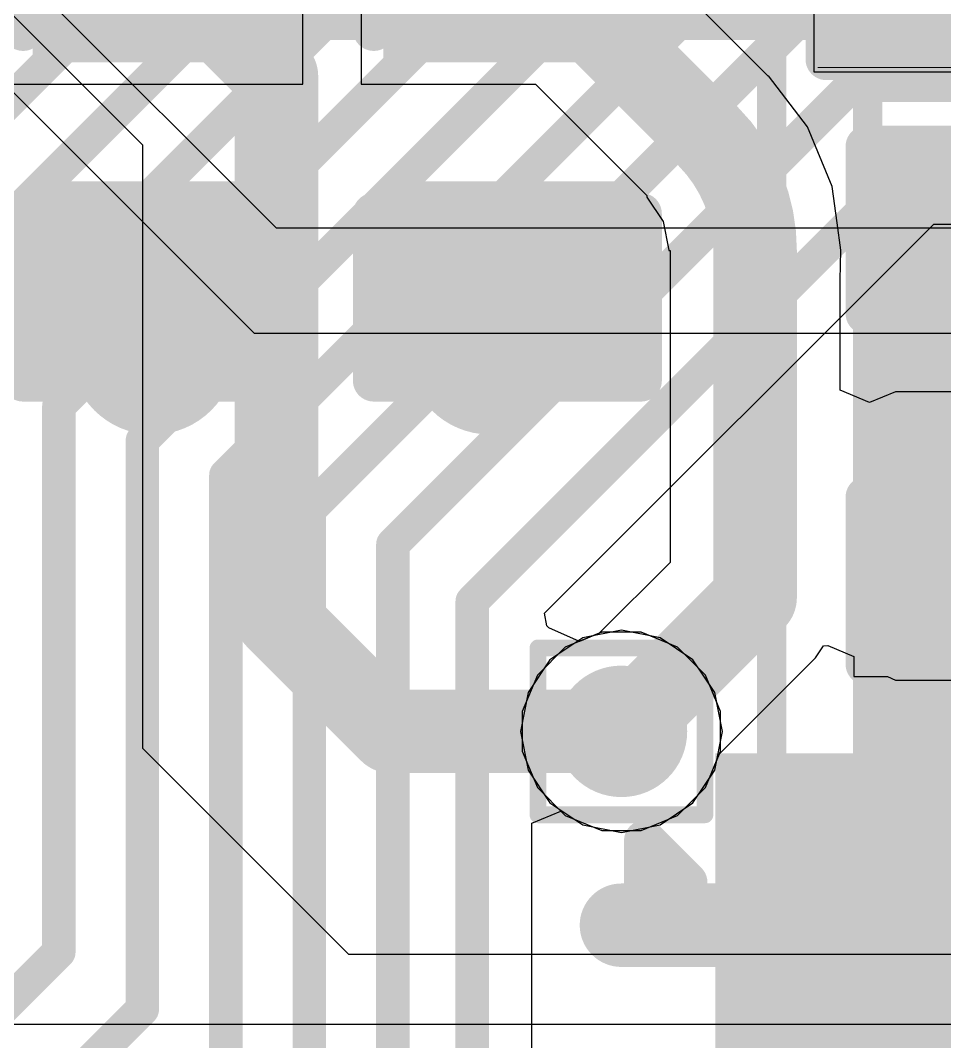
# Model space of a CAD drawing. Header units: inches. Extents: x -6 to 283, y -12 to 154.
# Drawn here: x 42.084 to 44.896, y -9.135 to -6.028 of the extents above; entities that cross this region are included whole.
import ezdxf

# ---------------------------------------------------------------- set-up
doc = ezdxf.new("R2010")
doc.units = ezdxf.units.IN
for name, color, linetype in [('Bottom Layer', 5, 'Continuous'), ('Bottom Overlay', 54, 'Continuous'), ('Bottom Paste', 16, 'Continuous'), ('Bottom Solder', 6, 'Continuous'), ('Drill Drawing', 1, 'Continuous'), ('GND-1', 16, 'Continuous'), ('GND-2', 90, 'Continuous'), ('GND-3', 216, 'Continuous'), ('GND-4', 54, 'Continuous'), ('PWR-1', 156, 'Continuous'), ('PWR-2', 130, 'Continuous'), ('Signal L1', 76, 'Continuous'), ('Signal L2', 6, 'Continuous'), ('Top Layer', 1, 'Continuous'), ('Top Paste', 8, 'Continuous'), ('Top Solder', 216, 'Continuous'), ('Via Holes', 16, 'Continuous')]:
    doc.layers.add(name, color=color, linetype=linetype)

# ---------------------------------------------------------------- blocks, each defined once
blk = doc.blocks.new('R___0402_B_18')
at = {"layer": 'Bottom Layer'}
for points in [[(-0.2413, 0.3175), (-0.2413, -0.3175), (-0.6985, -0.3175), (-0.6985, 0.3175)], [(0.6985, 0.3175), (0.6985, -0.3175), (0.2413, -0.3175), (0.2413, 0.3175)]]:
    blk.add_hatch(color=5, dxfattribs=at).paths.add_polyline_path(points)
at = {"layer": 'Bottom Paste'}
for points in [[(-0.2413, 0.3175), (-0.2413, -0.3175), (-0.6985, -0.3175), (-0.6985, 0.3175)], [(0.6985, 0.3175), (0.6985, -0.3175), (0.2413, -0.3175), (0.2413, 0.3175)]]:
    blk.add_hatch(color=16, dxfattribs=at).paths.add_polyline_path(points)
at = {"layer": 'Bottom Solder'}
for points in [[(-0.1863, 0.3725), (-0.1863, -0.3725), (-0.7535, -0.3725), (-0.7535, 0.3725)], [(0.7535, 0.3725), (0.7535, -0.3725), (0.1863, -0.3725), (0.1863, 0.3725)]]:
    blk.add_hatch(color=6, dxfattribs=at).paths.add_polyline_path(points)
at = {"layer": 'Bottom Overlay'}
for points in [[(0.7874, 0.4064, 0.127, 0.127, 0), (-0.7874, 0.4064, 0.127, 0.127, 0)], [(-0.7874, 0.4064, 0.127, 0.127, 0), (-0.7874, -0.4064, 0.127, 0.127, 0)], [(0.7874, 0.4064, 0.127, 0.127, 0), (0.7874, -0.4064, 0.127, 0.127, 0)], [(0.8128, 0.4318, 0.00323, 0.00323, 0), (-0.8128, 0.4318, 0.00323, 0.00323, 0)], [(0.7874, -0.4064, 0.127, 0.127, 0), (-0.7874, -0.4064, 0.127, 0.127, 0)]]:
    blk.add_lwpolyline(points, format="xyseb", dxfattribs=at)
for points in [[(-0.8191, 0.4064, 0.0635, 0.0635, 1), (-0.7556, 0.4064, 0.0635, 0.0635, 1)], [(-0.8191, 0.4064, 0.0635, 0.0635, 1), (-0.7556, 0.4064, 0.0635, 0.0635, 1)], [(0.7556, 0.4064, 0.0635, 0.0635, 1), (0.8191, 0.4064, 0.0635, 0.0635, 1)], [(0.7556, 0.4064, 0.0635, 0.0635, 1), (0.8191, 0.4064, 0.0635, 0.0635, 1)], [(-0.8136, 0.4318, 0.00161, 0.00161, 1), (-0.812, 0.4318, 0.00161, 0.00161, 1)], [(0.812, 0.4318, 0.00161, 0.00161, 1), (0.8136, 0.4318, 0.00161, 0.00161, 1)], [(-0.8191, -0.4064, 0.0635, 0.0635, 1), (-0.7556, -0.4064, 0.0635, 0.0635, 1)], [(-0.8191, -0.4064, 0.0635, 0.0635, 1), (-0.7556, -0.4064, 0.0635, 0.0635, 1)], [(0.7556, -0.4064, 0.0635, 0.0635, 1), (0.8191, -0.4064, 0.0635, 0.0635, 1)], [(0.7556, -0.4064, 0.0635, 0.0635, 1), (0.8191, -0.4064, 0.0635, 0.0635, 1)]]:
    blk.add_lwpolyline(points, format="xyseb", close=True, dxfattribs=at)
blk = doc.blocks.new('SOT_23_B_52')
at = {"layer": 'Bottom Layer'}
blk.add_hatch(color=5, dxfattribs=at).paths.add_polyline_path([(-1.36, 1.46), (-0.54, 1.46), (-0.54, 0.54), (-1.36, 0.54)])
at = {"layer": 'Bottom Paste'}
blk.add_hatch(color=16, dxfattribs=at).paths.add_polyline_path([(-1.36, 1.46), (-0.54, 1.46), (-0.54, 0.54), (-1.36, 0.54)])
at = {"layer": 'Bottom Solder'}
blk.add_hatch(color=6, dxfattribs=at).paths.add_polyline_path([(-1.4616, 1.5616), (-0.4384, 1.5616), (-0.4384, 0.4384), (-1.4616, 0.4384)])
at = {"layer": 'Bottom Overlay'}
for points in [[(-1.6764, 1.2954, 0.127, 0.127, 0), (-1.5494, 1.1684, 0.127, 0.127, 0)], [(-1.6764, 1.0414, 0.127, 0.127, 0), (-1.6764, 1.2954, 0.127, 0.127, 0)], [(-1.6764, 1.0414, 0.127, 0.127, 0), (-1.5494, 1.1684, 0.127, 0.127, 0)]]:
    blk.add_lwpolyline(points, format="xyseb", dxfattribs=at)
for points in [[(-1.7082, 1.2954, 0.0635, 0.0635, 1), (-1.6446, 1.2954, 0.0635, 0.0635, 1)], [(-1.7082, 1.2954, 0.0635, 0.0635, 1), (-1.6446, 1.2954, 0.0635, 0.0635, 1)], [(-1.5812, 1.1684, 0.0635, 0.0635, 1), (-1.5176, 1.1684, 0.0635, 0.0635, 1)], [(-1.5812, 1.1684, 0.0635, 0.0635, 1), (-1.5176, 1.1684, 0.0635, 0.0635, 1)], [(-1.7082, 1.0414, 0.0635, 0.0635, 1), (-1.6446, 1.0414, 0.0635, 0.0635, 1)], [(-1.7082, 1.0414, 0.0635, 0.0635, 1), (-1.6446, 1.0414, 0.0635, 0.0635, 1)]]:
    blk.add_lwpolyline(points, format="xyseb", close=True, dxfattribs=at)
blk = doc.blocks.new('10118192_0001LF__192')
at = {"layer": 'Top Layer'}
blk.add_hatch(color=1, dxfattribs=at).paths.add_polyline_path([(4.15, -2.0125), (2.05, -2.0125), (2.05, -0.4125), (4.15, -0.4125)])
at = {"layer": 'Top Paste'}
blk.add_hatch(color=8, dxfattribs=at).paths.add_polyline_path([(4.15, -2.0125), (2.05, -2.0125), (2.05, -0.4125), (4.15, -0.4125)])
at = {"layer": 'Top Solder'}
blk.add_hatch(color=216, dxfattribs=at).paths.add_polyline_path([(4.2516, -2.1141), (1.9484, -2.1141), (1.9484, -0.3109), (4.2516, -0.3109)])
blk = doc.blocks.new('C___0402_B_324')
at = {"layer": 'Bottom Layer'}
for points in [[(-0.2413, 0.3175), (-0.2413, -0.3175), (-0.6985, -0.3175), (-0.6985, 0.3175)], [(0.6985, 0.3175), (0.6985, -0.3175), (0.2413, -0.3175), (0.2413, 0.3175)]]:
    blk.add_hatch(color=5, dxfattribs=at).paths.add_polyline_path(points)
at = {"layer": 'Bottom Paste'}
for points in [[(-0.2413, 0.3175), (-0.2413, -0.3175), (-0.6985, -0.3175), (-0.6985, 0.3175)], [(0.6985, 0.3175), (0.6985, -0.3175), (0.2413, -0.3175), (0.2413, 0.3175)]]:
    blk.add_hatch(color=16, dxfattribs=at).paths.add_polyline_path(points)
at = {"layer": 'Bottom Solder'}
for points in [[(-0.1813, 0.3775), (-0.1813, -0.3775), (-0.7585, -0.3775), (-0.7585, 0.3775)], [(0.7585, 0.3775), (0.7585, -0.3775), (0.1813, -0.3775), (0.1813, 0.3775)]]:
    blk.add_hatch(color=6, dxfattribs=at).paths.add_polyline_path(points)
at = {"layer": 'Bottom Overlay'}
for points in [[(-0.7874, 0.4064, 0.127, 0.127, 0), (-0.7874, -0.4064, 0.127, 0.127, 0)], [(-0.7874, 0.4064, 0.127, 0.127, 0), (-0.2794, 0.4064, 0.127, 0.127, 0)], [(0.2794, 0.4064, 0.127, 0.127, 0), (0.7874, 0.4064, 0.127, 0.127, 0)], [(0.7874, 0.4064, 0.127, 0.127, 0), (0.7874, -0.4064, 0.127, 0.127, 0)], [(-0.7874, -0.4064, 0.127, 0.127, 0), (-0.2794, -0.4064, 0.127, 0.127, 0)], [(0.2794, -0.4064, 0.127, 0.127, 0), (0.7874, -0.4064, 0.127, 0.127, 0)]]:
    blk.add_lwpolyline(points, format="xyseb", dxfattribs=at)
for points in [[(-0.8191, 0.4064, 0.0635, 0.0635, 1), (-0.7556, 0.4064, 0.0635, 0.0635, 1)], [(-0.8191, 0.4064, 0.0635, 0.0635, 1), (-0.7556, 0.4064, 0.0635, 0.0635, 1)], [(-0.3111, 0.4064, 0.0635, 0.0635, 1), (-0.2477, 0.4064, 0.0635, 0.0635, 1)], [(0.2477, 0.4064, 0.0635, 0.0635, 1), (0.3111, 0.4064, 0.0635, 0.0635, 1)], [(0.7556, 0.4064, 0.0635, 0.0635, 1), (0.8191, 0.4064, 0.0635, 0.0635, 1)], [(0.7556, 0.4064, 0.0635, 0.0635, 1), (0.8191, 0.4064, 0.0635, 0.0635, 1)], [(-0.8191, -0.4064, 0.0635, 0.0635, 1), (-0.7556, -0.4064, 0.0635, 0.0635, 1)], [(-0.8191, -0.4064, 0.0635, 0.0635, 1), (-0.7556, -0.4064, 0.0635, 0.0635, 1)], [(-0.3111, -0.4064, 0.0635, 0.0635, 1), (-0.2477, -0.4064, 0.0635, 0.0635, 1)], [(0.2477, -0.4064, 0.0635, 0.0635, 1), (0.3111, -0.4064, 0.0635, 0.0635, 1)], [(0.7557, -0.4064, 0.0635, 0.0635, 1), (0.8192, -0.4064, 0.0635, 0.0635, 1)], [(0.7557, -0.4064, 0.0635, 0.0635, 1), (0.8192, -0.4064, 0.0635, 0.0635, 1)]]:
    blk.add_lwpolyline(points, format="xyseb", close=True, dxfattribs=at)
blk = doc.blocks.new('C___0402_B_460')
at = {"layer": 'Bottom Layer'}
for points in [[(-0.2413, 0.3175), (-0.2413, -0.3175), (-0.6985, -0.3175), (-0.6985, 0.3175)], [(0.6985, 0.3175), (0.6985, -0.3175), (0.2413, -0.3175), (0.2413, 0.3175)]]:
    blk.add_hatch(color=5, dxfattribs=at).paths.add_polyline_path(points)
at = {"layer": 'Bottom Paste'}
for points in [[(-0.2413, 0.3175), (-0.2413, -0.3175), (-0.6985, -0.3175), (-0.6985, 0.3175)], [(0.6985, 0.3175), (0.6985, -0.3175), (0.2413, -0.3175), (0.2413, 0.3175)]]:
    blk.add_hatch(color=16, dxfattribs=at).paths.add_polyline_path(points)
at = {"layer": 'Bottom Solder'}
for points in [[(-0.1813, 0.3775), (-0.1813, -0.3775), (-0.7585, -0.3775), (-0.7585, 0.3775)], [(0.7585, 0.3775), (0.7585, -0.3775), (0.1813, -0.3775), (0.1813, 0.3775)]]:
    blk.add_hatch(color=6, dxfattribs=at).paths.add_polyline_path(points)
at = {"layer": 'Bottom Overlay'}
for points in [[(-0.7874, 0.4064, 0.127, 0.127, 0), (-0.7874, -0.4064, 0.127, 0.127, 0)], [(-0.7874, 0.4064, 0.127, 0.127, 0), (-0.2794, 0.4064, 0.127, 0.127, 0)], [(0.2794, 0.4064, 0.127, 0.127, 0), (0.7874, 0.4064, 0.127, 0.127, 0)], [(0.7874, 0.4064, 0.127, 0.127, 0), (0.7874, -0.4064, 0.127, 0.127, 0)], [(-0.7874, -0.4064, 0.127, 0.127, 0), (-0.2794, -0.4064, 0.127, 0.127, 0)], [(0.2794, -0.4064, 0.127, 0.127, 0), (0.7874, -0.4064, 0.127, 0.127, 0)]]:
    blk.add_lwpolyline(points, format="xyseb", dxfattribs=at)
for points in [[(-0.8191, 0.4064, 0.0635, 0.0635, 1), (-0.7556, 0.4064, 0.0635, 0.0635, 1)], [(-0.8191, 0.4064, 0.0635, 0.0635, 1), (-0.7556, 0.4064, 0.0635, 0.0635, 1)], [(-0.3111, 0.4064, 0.0635, 0.0635, 1), (-0.2477, 0.4064, 0.0635, 0.0635, 1)], [(0.2477, 0.4064, 0.0635, 0.0635, 1), (0.3111, 0.4064, 0.0635, 0.0635, 1)], [(0.7556, 0.4064, 0.0635, 0.0635, 1), (0.8191, 0.4064, 0.0635, 0.0635, 1)], [(0.7556, 0.4064, 0.0635, 0.0635, 1), (0.8191, 0.4064, 0.0635, 0.0635, 1)], [(-0.8191, -0.4064, 0.0635, 0.0635, 1), (-0.7556, -0.4064, 0.0635, 0.0635, 1)], [(-0.8191, -0.4064, 0.0635, 0.0635, 1), (-0.7556, -0.4064, 0.0635, 0.0635, 1)], [(-0.3111, -0.4064, 0.0635, 0.0635, 1), (-0.2477, -0.4064, 0.0635, 0.0635, 1)], [(0.2477, -0.4064, 0.0635, 0.0635, 1), (0.3111, -0.4064, 0.0635, 0.0635, 1)], [(0.7556, -0.4064, 0.0635, 0.0635, 1), (0.8191, -0.4064, 0.0635, 0.0635, 1)], [(0.7556, -0.4064, 0.0635, 0.0635, 1), (0.8191, -0.4064, 0.0635, 0.0635, 1)]]:
    blk.add_lwpolyline(points, format="xyseb", close=True, dxfattribs=at)
blk = doc.blocks.new('C___0402_B_463')
at = {"layer": 'Bottom Layer'}
for points in [[(-0.2413, 0.3175), (-0.2413, -0.3175), (-0.6985, -0.3175), (-0.6985, 0.3175)], [(0.6985, 0.3175), (0.6985, -0.3175), (0.2413, -0.3175), (0.2413, 0.3175)]]:
    blk.add_hatch(color=5, dxfattribs=at).paths.add_polyline_path(points)
at = {"layer": 'Bottom Paste'}
for points in [[(-0.2413, 0.3175), (-0.2413, -0.3175), (-0.6985, -0.3175), (-0.6985, 0.3175)], [(0.6985, 0.3175), (0.6985, -0.3175), (0.2413, -0.3175), (0.2413, 0.3175)]]:
    blk.add_hatch(color=16, dxfattribs=at).paths.add_polyline_path(points)
at = {"layer": 'Bottom Solder'}
for points in [[(-0.1813, 0.3775), (-0.1813, -0.3775), (-0.7585, -0.3775), (-0.7585, 0.3775)], [(0.7585, 0.3775), (0.7585, -0.3775), (0.1813, -0.3775), (0.1813, 0.3775)]]:
    blk.add_hatch(color=6, dxfattribs=at).paths.add_polyline_path(points)
at = {"layer": 'Bottom Overlay'}
for points in [[(-0.7874, 0.4064, 0.127, 0.127, 0), (-0.2794, 0.4064, 0.127, 0.127, 0)], [(-0.7874, 0.4064, 0.127, 0.127, 0), (-0.7874, -0.4064, 0.127, 0.127, 0)], [(0.2794, 0.4064, 0.127, 0.127, 0), (0.7874, 0.4064, 0.127, 0.127, 0)], [(0.7874, 0.4064, 0.127, 0.127, 0), (0.7874, -0.4064, 0.127, 0.127, 0)], [(-0.7874, -0.4064, 0.127, 0.127, 0), (-0.2794, -0.4064, 0.127, 0.127, 0)], [(0.2794, -0.4064, 0.127, 0.127, 0), (0.7874, -0.4064, 0.127, 0.127, 0)]]:
    blk.add_lwpolyline(points, format="xyseb", dxfattribs=at)
for points in [[(-0.8191, 0.4064, 0.0635, 0.0635, 1), (-0.7556, 0.4064, 0.0635, 0.0635, 1)], [(-0.8191, 0.4064, 0.0635, 0.0635, 1), (-0.7556, 0.4064, 0.0635, 0.0635, 1)], [(-0.3111, 0.4064, 0.0635, 0.0635, 1), (-0.2477, 0.4064, 0.0635, 0.0635, 1)], [(0.2477, 0.4064, 0.0635, 0.0635, 1), (0.3111, 0.4064, 0.0635, 0.0635, 1)], [(0.7556, 0.4064, 0.0635, 0.0635, 1), (0.8191, 0.4064, 0.0635, 0.0635, 1)], [(0.7556, 0.4064, 0.0635, 0.0635, 1), (0.8191, 0.4064, 0.0635, 0.0635, 1)], [(-0.8191, -0.4064, 0.0635, 0.0635, 1), (-0.7556, -0.4064, 0.0635, 0.0635, 1)], [(-0.8191, -0.4064, 0.0635, 0.0635, 1), (-0.7556, -0.4064, 0.0635, 0.0635, 1)], [(-0.3111, -0.4064, 0.0635, 0.0635, 1), (-0.2477, -0.4064, 0.0635, 0.0635, 1)], [(0.2477, -0.4064, 0.0635, 0.0635, 1), (0.3111, -0.4064, 0.0635, 0.0635, 1)], [(0.7556, -0.4064, 0.0635, 0.0635, 1), (0.8191, -0.4064, 0.0635, 0.0635, 1)], [(0.7556, -0.4064, 0.0635, 0.0635, 1), (0.8191, -0.4064, 0.0635, 0.0635, 1)]]:
    blk.add_lwpolyline(points, format="xyseb", close=True, dxfattribs=at)

msp = doc.modelspace()

# ---------------------------------------------------------------- hatches: boundary and pattern name
at = {"layer": 'Bottom Layer'}
h = msp.add_hatch(color=5, dxfattribs=at)
edge = h.paths.add_edge_path()
edge.add_arc((42.487, -7.0362), 0.15, 0, 360)
h = msp.add_hatch(color=5, dxfattribs=at)
edge = h.paths.add_edge_path()
edge.add_arc((43.5134, -7.0362), 0.15, 0, 360)
for points in [[(44.7468, -7.8974), (47.904, -7.8974), (47.904, -7.2952), (44.7468, -7.2952)], [(44.7468, -7.4402), (44.7468, -7.8974), (47.5558, -7.8974), (47.5558, -7.4402)]]:
    msp.add_hatch(color=5, dxfattribs=at).paths.add_polyline_path(points)
h = msp.add_hatch(color=5, dxfattribs=at)
edge = h.paths.add_edge_path()
edge.add_arc((43.9127, -8.1908), 0.2, 0, 360)
at = {"layer": 'Bottom Solder'}
h = msp.add_hatch(color=6, dxfattribs=at)
edge = h.paths.add_edge_path()
edge.add_arc((42.487, -7.0362), 0.2516, 0, 360)
h = msp.add_hatch(color=6, dxfattribs=at)
edge = h.paths.add_edge_path()
edge.add_arc((43.5134, -7.0362), 0.2516, 0, 360)
at = {"layer": 'GND-1'}
h = msp.add_hatch(color=16, dxfattribs=at)
edge = h.paths.add_edge_path()
edge.add_arc((43.9127, -8.1908), 0.2, 0, 360)
at = {"layer": 'GND-2'}
h = msp.add_hatch(color=90, dxfattribs=at)
edge = h.paths.add_edge_path()
edge.add_arc((43.9127, -8.1908), 0.2, 0, 360)
at = {"layer": 'GND-3'}
h = msp.add_hatch(color=216, dxfattribs=at)
edge = h.paths.add_edge_path()
edge.add_arc((43.9127, -8.1908), 0.2, 0, 360)
at = {"layer": 'GND-4'}
h = msp.add_hatch(color=54, dxfattribs=at)
edge = h.paths.add_edge_path()
edge.add_arc((42.487, -7.0362), 0.15, 0, 360)
h = msp.add_hatch(color=54, dxfattribs=at)
edge = h.paths.add_edge_path()
edge.add_arc((43.5134, -7.0362), 0.15, 0, 360)
h = msp.add_hatch(color=54, dxfattribs=at)
edge = h.paths.add_edge_path()
edge.add_arc((43.9127, -8.1908), 0.2, 0, 360)
at = {"layer": 'PWR-1'}
h = msp.add_hatch(color=156, dxfattribs=at)
edge = h.paths.add_edge_path()
edge.add_arc((43.9127, -8.1908), 0.2, 0, 360)
at = {"layer": 'PWR-2'}
h = msp.add_hatch(color=130, dxfattribs=at)
edge = h.paths.add_edge_path()
edge.add_arc((43.9127, -8.1908), 0.2, 0, 360)
at = {"layer": 'Signal L1'}
h = msp.add_hatch(color=76, dxfattribs=at)
edge = h.paths.add_edge_path()
edge.add_arc((43.9127, -8.1908), 0.2, 0, 360)
at = {"layer": 'Signal L2'}
h = msp.add_hatch(color=6, dxfattribs=at)
edge = h.paths.add_edge_path()
edge.add_arc((42.487, -7.0362), 0.15, 0, 360)
h = msp.add_hatch(color=6, dxfattribs=at)
edge = h.paths.add_edge_path()
edge.add_arc((43.5134, -7.0362), 0.15, 0, 360)
h = msp.add_hatch(color=6, dxfattribs=at)
edge = h.paths.add_edge_path()
edge.add_arc((43.9127, -8.1908), 0.2, 0, 360)
at = {"layer": 'Top Layer'}
h = msp.add_hatch(color=1, dxfattribs=at)
edge = h.paths.add_edge_path()
edge.add_arc((43.9127, -8.1908), 0.2, 0, 360)
at = {"layer": 'Via Holes'}
h = msp.add_hatch(color=7, dxfattribs=at)
edge = h.paths.add_edge_path()
edge.add_arc((42.487, -7.0362), 0.075, 0, 360)
h = msp.add_hatch(color=7, dxfattribs=at)
edge = h.paths.add_edge_path()
edge.add_arc((43.5134, -7.0362), 0.075, 0, 360)
h = msp.add_hatch(color=7, dxfattribs=at)
edge = h.paths.add_edge_path()
edge.add_arc((43.9127, -8.1908), 0.1, 0, 360)

# ---------------------------------------------------------------- linework, layer by layer
at = {"layer": 'Bottom Layer'}
for p, q in [((44.498, -5.2952), (44.498, -6.1842)), ((42.9434, -6.2223), (42.9434, -5.8157)), ((44.3591, -6.1972), (44.0102, -5.8483)), ((43.1212, -5.8774), (43.1212, -6.2223)), ((44.3597, -6.1973), (44.3591, -6.1972)), ((44.3591, -6.1972), (44.3591, -6.1972)), ((44.3603, -6.1966), (44.3597, -6.1973)), ((44.479, -6.3513), (44.3603, -6.1966)), ((44.498, -6.1842), (45.2092, -6.1842)), ((42.0544, -6.2223), (42.9434, -6.2223)), ((43.1212, -6.2223), (43.6517, -6.2223)), ((43.6517, -6.2223), (43.9901, -6.5607)), ((44.5541, -6.5327), (44.479, -6.3513)), ((44.5688, -6.6439), (44.5541, -6.5327)), ((43.9901, -6.5607), (43.9901, -6.5655)), ((43.9901, -6.5655), (43.9901, -6.5655)), ((43.9901, -6.5655), (43.9901, -6.5655)), ((43.9901, -6.5655), (44.0396, -6.6396)), ((44.0396, -6.6396), (44.057, -6.7273)), ((44.5798, -6.7273), (44.5688, -6.6439)), ((44.057, -6.7273), (44.057, -6.7276)), ((44.057, -6.7276), (44.0601, -6.7276)), ((44.0601, -6.7276), (44.0604, -6.728)), ((44.0604, -6.728), (44.0604, -7.6769)), ((44.5783, -6.8167), (44.5796, -6.7283)), ((44.5796, -6.7283), (44.5798, -6.7273)), ((44.5783, -7.1531), (44.5783, -6.8167)), ((44.6672, -7.1907), (44.5783, -7.1531)), ((44.7468, -7.1578), (44.6672, -7.1907)), ((47.904, -7.1578), (44.7468, -7.1578)), ((44.0604, -7.6769), (43.8448, -7.8925)), ((43.8448, -7.8925), (43.7418, -7.9351)), ((43.7418, -7.9351), (43.657, -8.02)), ((44.5025, -7.9673), (44.5272, -7.9303)), ((44.5272, -7.9303), (44.5402, -7.9292)), ((44.5402, -7.9292), (44.6198, -7.9629)), ((44.211, -8.2587), (44.5025, -7.9673)), ((44.6198, -7.9629), (44.6198, -8.0244)), ((43.657, -8.02), (43.6111, -8.1308)), ((44.6198, -8.0244), (44.7215, -8.0244)), ((44.7215, -8.0244), (44.7468, -8.0349)), ((44.7468, -8.0349), (46.0628, -8.0349)), ((43.6111, -8.1308), (43.6111, -8.2508)), ((43.6111, -8.2508), (43.657, -8.3616)), ((44.1684, -8.3616), (44.211, -8.2587)), ((43.657, -8.3616), (43.7418, -8.4465)), ((44.0835, -8.4465), (44.1684, -8.3616)), ((43.7418, -8.4465), (43.8527, -8.4924)), ((43.9727, -8.4924), (44.0835, -8.4465)), ((43.8527, -8.4924), (43.9727, -8.4924))]:
    msp.add_line(p, q, dxfattribs=at)
for points in [[(43.5657, -5.8667, 0.254, 0.254, 0), (43.7562, -5.9605, 0.254, 0.254, 0)], [(43.7562, -5.9605, 0.254, 0.254, 0), (44.176, -6.3803, 0.254, 0.254, 0)], [(44.176, -6.3803, 0.254, 0.254, -0.198765), (44.3193, -6.728, 0.254, 0.254, 0)], [(44.3193, -6.728, 0.254, 0.254, 0), (44.3193, -7.7842, 0.254, 0.254, 0)], [(43.9127, -8.1908, 0.254, 0.254, 0), (44.3193, -7.7842, 0.254, 0.254, 0)], [(43.9127, -8.7806, 0.254, 0.254, 0), (44.6713, -8.7806, 0.254, 0.254, 0)], [(44.6713, -8.7806, 0.254, 0.254, 0), (44.7103, -8.8196, 0.254, 0.254, 0)], [(44.7103, -8.8696, 0.254, 0.254, 0), (44.7103, -8.8196, 0.254, 0.254, 0)], [(44.7103, -8.8696, 0.254, 0.254, 0), (45.6603, -9.8196, 0.254, 0.254, 0)]]:
    msp.add_lwpolyline(points, format="xyseb", dxfattribs=at)
for points in [[(43.6927, -5.9605, 0.127, 0.127, 1), (43.8197, -5.9605, 0.127, 0.127, 1)], [(43.6927, -5.9605, 0.127, 0.127, 1), (43.8197, -5.9605, 0.127, 0.127, 1)], [(44.1125, -6.3803, 0.127, 0.127, 1), (44.2395, -6.3803, 0.127, 0.127, 1)], [(44.1125, -6.3803, 0.127, 0.127, 1), (44.2395, -6.3803, 0.127, 0.127, 1)], [(44.2558, -6.728, 0.127, 0.127, 1), (44.3828, -6.728, 0.127, 0.127, 1)], [(44.2558, -6.728, 0.127, 0.127, 1), (44.3828, -6.728, 0.127, 0.127, 1)], [(44.2558, -7.7842, 0.127, 0.127, 1), (44.3828, -7.7842, 0.127, 0.127, 1)], [(44.2558, -7.7842, 0.127, 0.127, 1), (44.3828, -7.7842, 0.127, 0.127, 1)], [(43.8492, -8.1908, 0.127, 0.127, 1), (43.9762, -8.1908, 0.127, 0.127, 1)], [(43.8492, -8.7806, 0.127, 0.127, 1), (43.9762, -8.7806, 0.127, 0.127, 1)], [(44.6078, -8.7806, 0.127, 0.127, 1), (44.7348, -8.7806, 0.127, 0.127, 1)], [(44.6078, -8.7806, 0.127, 0.127, 1), (44.7348, -8.7806, 0.127, 0.127, 1)], [(44.6468, -8.8196, 0.127, 0.127, 1), (44.7738, -8.8196, 0.127, 0.127, 1)], [(44.6468, -8.8196, 0.127, 0.127, 1), (44.7738, -8.8196, 0.127, 0.127, 1)], [(44.6468, -8.8696, 0.127, 0.127, 1), (44.7738, -8.8696, 0.127, 0.127, 1)], [(44.6468, -8.8696, 0.127, 0.127, 1), (44.7738, -8.8696, 0.127, 0.127, 1)]]:
    msp.add_lwpolyline(points, format="xyseb", close=True, dxfattribs=at)
at = {"layer": 'Drill Drawing'}
for points in [[(42.233, -6.7822, 0.0508, 0.0508, 0), (42.741, -6.7822, 0.0508, 0.0508, 0)], [(42.233, -6.7822, 0.0508, 0.0508, 0), (42.487, -7.2902, 0.0508, 0.0508, 0)], [(42.487, -7.2902, 0.0508, 0.0508, 0), (42.741, -6.7822, 0.0508, 0.0508, 0)], [(43.2594, -6.7822, 0.0508, 0.0508, 0), (43.7674, -6.7822, 0.0508, 0.0508, 0)], [(43.2594, -6.7822, 0.0508, 0.0508, 0), (43.5134, -7.2902, 0.0508, 0.0508, 0)], [(43.5134, -7.2902, 0.0508, 0.0508, 0), (43.7674, -6.7822, 0.0508, 0.0508, 0)], [(43.6587, -7.9368, 0.0508, 0.0508, 0), (44.1667, -7.9368, 0.0508, 0.0508, 0)], [(43.6587, -8.4448, 0.0508, 0.0508, 0), (43.6587, -7.9368, 0.0508, 0.0508, 0)], [(44.1667, -8.4448, 0.0508, 0.0508, 0), (44.1667, -7.9368, 0.0508, 0.0508, 0)], [(43.6587, -8.4448, 0.0508, 0.0508, 0), (44.1667, -8.4448, 0.0508, 0.0508, 0)]]:
    msp.add_lwpolyline(points, format="xyseb", dxfattribs=at)
for points in [[(42.2203, -6.7822, 0.0254, 0.0254, 1), (42.2457, -6.7822, 0.0254, 0.0254, 1)], [(42.2203, -6.7822, 0.0254, 0.0254, 1), (42.2457, -6.7822, 0.0254, 0.0254, 1)], [(42.7283, -6.7822, 0.0254, 0.0254, 1), (42.7537, -6.7822, 0.0254, 0.0254, 1)], [(42.7283, -6.7822, 0.0254, 0.0254, 1), (42.7537, -6.7822, 0.0254, 0.0254, 1)], [(43.2467, -6.7822, 0.0254, 0.0254, 1), (43.2721, -6.7822, 0.0254, 0.0254, 1)], [(43.2467, -6.7822, 0.0254, 0.0254, 1), (43.2721, -6.7822, 0.0254, 0.0254, 1)], [(43.7547, -6.7822, 0.0254, 0.0254, 1), (43.7801, -6.7822, 0.0254, 0.0254, 1)], [(43.7547, -6.7822, 0.0254, 0.0254, 1), (43.7801, -6.7822, 0.0254, 0.0254, 1)], [(42.4743, -7.2902, 0.0254, 0.0254, 1), (42.4997, -7.2902, 0.0254, 0.0254, 1)], [(42.4743, -7.2902, 0.0254, 0.0254, 1), (42.4997, -7.2902, 0.0254, 0.0254, 1)], [(43.5007, -7.2902, 0.0254, 0.0254, 1), (43.5261, -7.2902, 0.0254, 0.0254, 1)], [(43.5007, -7.2902, 0.0254, 0.0254, 1), (43.5261, -7.2902, 0.0254, 0.0254, 1)], [(43.646, -7.9368, 0.0254, 0.0254, 1), (43.6714, -7.9368, 0.0254, 0.0254, 1)], [(43.646, -7.9368, 0.0254, 0.0254, 1), (43.6714, -7.9368, 0.0254, 0.0254, 1)], [(44.154, -7.9368, 0.0254, 0.0254, 1), (44.1794, -7.9368, 0.0254, 0.0254, 1)], [(44.154, -7.9368, 0.0254, 0.0254, 1), (44.1794, -7.9368, 0.0254, 0.0254, 1)], [(43.646, -8.4448, 0.0254, 0.0254, 1), (43.6714, -8.4448, 0.0254, 0.0254, 1)], [(43.646, -8.4448, 0.0254, 0.0254, 1), (43.6714, -8.4448, 0.0254, 0.0254, 1)], [(44.154, -8.4448, 0.0254, 0.0254, 1), (44.1794, -8.4448, 0.0254, 0.0254, 1)], [(44.154, -8.4448, 0.0254, 0.0254, 1), (44.1794, -8.4448, 0.0254, 0.0254, 1)]]:
    msp.add_lwpolyline(points, format="xyseb", close=True, dxfattribs=at)
at = {"layer": 'GND-1'}
for p, q in [((43.8527, -7.8892), (43.7418, -7.9351)), ((43.9727, -7.8892), (43.8527, -7.8892)), ((44.0835, -7.9351), (43.9727, -7.8892)), ((43.7418, -7.9351), (43.657, -8.02)), ((44.1684, -8.02), (44.0835, -7.9351)), ((43.657, -8.02), (43.6111, -8.1308)), ((44.2143, -8.1308), (44.1684, -8.02)), ((43.6111, -8.1308), (43.6111, -8.2508)), ((44.2143, -8.2508), (44.2143, -8.1308)), ((43.6111, -8.2508), (43.657, -8.3616)), ((44.1684, -8.3616), (44.2143, -8.2508)), ((43.657, -8.3616), (43.7418, -8.4465)), ((44.0835, -8.4465), (44.1684, -8.3616)), ((43.7418, -8.4465), (43.8527, -8.4924)), ((43.9727, -8.4924), (44.0835, -8.4465)), ((43.8527, -8.4924), (43.9727, -8.4924))]:
    msp.add_line(p, q, dxfattribs=at)
at = {"layer": 'GND-2'}
for p, q in [((43.8527, -7.8892), (43.7418, -7.9351)), ((43.9727, -7.8892), (43.8527, -7.8892)), ((44.0835, -7.9351), (43.9727, -7.8892)), ((43.7418, -7.9351), (43.657, -8.02)), ((44.1684, -8.02), (44.0835, -7.9351)), ((43.657, -8.02), (43.6111, -8.1308)), ((44.2143, -8.1308), (44.1684, -8.02)), ((43.6111, -8.1308), (43.6111, -8.2508)), ((44.2143, -8.2508), (44.2143, -8.1308)), ((43.6111, -8.2508), (43.657, -8.3616)), ((44.1684, -8.3616), (44.2143, -8.2508)), ((43.657, -8.3616), (43.7418, -8.4465)), ((44.0835, -8.4465), (44.1684, -8.3616)), ((43.7418, -8.4465), (43.8527, -8.4924)), ((43.9727, -8.4924), (44.0835, -8.4465)), ((43.8527, -8.4924), (43.9727, -8.4924))]:
    msp.add_line(p, q, dxfattribs=at)
at = {"layer": 'GND-3'}
for p, q in [((43.8527, -7.8892), (43.7418, -7.9351)), ((43.9727, -7.8892), (43.8527, -7.8892)), ((44.0835, -7.9351), (43.9727, -7.8892)), ((43.7418, -7.9351), (43.657, -8.02)), ((44.1684, -8.02), (44.0835, -7.9351)), ((43.657, -8.02), (43.6111, -8.1308)), ((44.2143, -8.1308), (44.1684, -8.02)), ((43.6111, -8.1308), (43.6111, -8.2508)), ((44.2143, -8.2508), (44.2143, -8.1308)), ((43.6111, -8.2508), (43.657, -8.3616)), ((44.1684, -8.3616), (44.2143, -8.2508)), ((43.657, -8.3616), (43.7418, -8.4465)), ((44.0835, -8.4465), (44.1684, -8.3616)), ((43.7418, -8.4465), (43.8527, -8.4924)), ((43.9727, -8.4924), (44.0835, -8.4465)), ((43.8527, -8.4924), (43.9727, -8.4924))]:
    msp.add_line(p, q, dxfattribs=at)
at = {"layer": 'GND-4'}
for p, q in [((43.8527, -7.8892), (43.7418, -7.9351)), ((43.9727, -7.8892), (43.8527, -7.8892)), ((44.0835, -7.9351), (43.9727, -7.8892)), ((43.7418, -7.9351), (43.657, -8.02)), ((44.1684, -8.02), (44.0835, -7.9351)), ((43.657, -8.02), (43.6111, -8.1308)), ((44.2143, -8.1308), (44.1684, -8.02)), ((43.6111, -8.1308), (43.6111, -8.2508)), ((44.2143, -8.2508), (44.2143, -8.1308)), ((43.6111, -8.2508), (43.657, -8.3616)), ((44.1684, -8.3616), (44.2143, -8.2508)), ((43.657, -8.3616), (43.7418, -8.4465)), ((44.0835, -8.4465), (44.1684, -8.3616)), ((43.7418, -8.4465), (43.8527, -8.4924)), ((43.9727, -8.4924), (44.0835, -8.4465)), ((43.8527, -8.4924), (43.9727, -8.4924))]:
    msp.add_line(p, q, dxfattribs=at)
at = {"layer": 'PWR-1'}
for p, q in [((42.8633, -6.6601), (41.5288, -5.3256)), ((41.6949, -5.8793), (42.7954, -6.9798)), ((46.2003, -6.6601), (42.8633, -6.6601)), ((42.7954, -6.9798), (45.9473, -6.9798)), ((43.9127, -7.8833), (43.795, -7.9067)), ((44.0304, -7.9067), (43.9127, -7.8833)), ((43.795, -7.9067), (43.6952, -7.9734)), ((44.1301, -7.9734), (44.0304, -7.9067)), ((43.6952, -7.9734), (43.6286, -8.0731)), ((44.1968, -8.0731), (44.1301, -7.9734)), ((43.6286, -8.0731), (43.6052, -8.1908)), ((44.2202, -8.1908), (44.1968, -8.0731)), ((43.6052, -8.1908), (43.6286, -8.3085)), ((44.1968, -8.3085), (44.2202, -8.1908)), ((43.6286, -8.3085), (43.6952, -8.4082)), ((44.1301, -8.4082), (44.1968, -8.3085)), ((43.6952, -8.4082), (43.795, -8.4749)), ((44.0304, -8.4749), (44.1301, -8.4082)), ((43.795, -8.4749), (43.9127, -8.4983)), ((43.9127, -8.4983), (44.0304, -8.4749))]:
    msp.add_line(p, q, dxfattribs=at)
at = {"layer": 'PWR-2'}
for p, q in [((41.096, -5.047), (42.4553, -6.4063)), ((42.4553, -6.4063), (42.4553, -8.2417)), ((42.4553, -8.2417), (43.0824, -8.8689)), ((43.0824, -8.8689), (48.1752, -8.8689))]:
    msp.add_line(p, q, dxfattribs=at)
for points in [[(41.8283, -5.1625, 0.254, 0.254, 0), (42.8633, -6.1975, 0.254, 0.254, 0)], [(42.8633, -7.8434, 0.254, 0.254, 0), (42.8633, -6.1975, 0.254, 0.254, 0)], [(42.8633, -7.8434, 0.254, 0.254, 0), (43.2107, -8.1908, 0.254, 0.254, 0)], [(43.2107, -8.1908, 0.254, 0.254, 0), (43.9127, -8.1908, 0.254, 0.254, 0)]]:
    msp.add_lwpolyline(points, format="xyseb", dxfattribs=at)
for points in [[(42.7998, -6.1975, 0.127, 0.127, 1), (42.9268, -6.1975, 0.127, 0.127, 1)], [(42.7998, -6.1975, 0.127, 0.127, 1), (42.9268, -6.1975, 0.127, 0.127, 1)], [(42.7998, -7.8434, 0.127, 0.127, 1), (42.9268, -7.8434, 0.127, 0.127, 1)], [(42.7998, -7.8434, 0.127, 0.127, 1), (42.9268, -7.8434, 0.127, 0.127, 1)], [(43.1472, -8.1908, 0.127, 0.127, 1), (43.2742, -8.1908, 0.127, 0.127, 1)], [(43.1472, -8.1908, 0.127, 0.127, 1), (43.2742, -8.1908, 0.127, 0.127, 1)], [(43.8492, -8.1908, 0.127, 0.127, 1), (43.9762, -8.1908, 0.127, 0.127, 1)]]:
    msp.add_lwpolyline(points, format="xyseb", close=True, dxfattribs=at)
at = {"layer": 'Signal L1'}
msp.add_line((36.4696, -9.0814), (52.3956, -9.0814), dxfattribs=at)
for points in [[(42.5739, -5.9608, 0.254, 0.254, -0.414214), (41.8674, -5.2543, 0.254, 0.254, 0)], [(42.5739, -5.9608, 0.254, 0.254, 0), (52.8804, -5.9608, 0.254, 0.254, 0)]]:
    msp.add_lwpolyline(points, format="xyseb", dxfattribs=at)
msp.add_lwpolyline([(42.5104, -5.9608, 0.127, 0.127, 1), (42.6374, -5.9608, 0.127, 0.127, 1)], format="xyseb", close=True, dxfattribs=at)
msp.add_lwpolyline([(42.5104, -5.9608, 0.127, 0.127, 1), (42.6374, -5.9608, 0.127, 0.127, 1)], format="xyseb", close=True, dxfattribs=at)
at = {"layer": 'Signal L2'}
for points in [[(44.6616, -8.9449, 0.0889, 0.0889, 0), (44.6616, -3.7174, 0.0889, 0.0889, 0)], [(44.3695, -9.0659, 0.0889, 0.0889, 0), (44.3695, -3.8384, 0.0889, 0.0889, 0)], [(44.6616, -8.9449, 0.0889, 0.0889, 0), (46.224, -10.5073, 0.0889, 0.0889, 0)], [(44.3695, -9.0659, 0.0889, 0.0889, 0), (46.1031, -10.7994, 0.0889, 0.0889, 0)]]:
    msp.add_lwpolyline(points, format="xyseb", dxfattribs=at)
for points in [[(44.6394, -8.9449, 0.0445, 0.0445, 1), (44.6839, -8.9449, 0.0445, 0.0445, 1)], [(44.6394, -8.9449, 0.0445, 0.0445, 1), (44.6839, -8.9449, 0.0445, 0.0445, 1)], [(44.3473, -9.0659, 0.0445, 0.0445, 1), (44.3918, -9.0659, 0.0445, 0.0445, 1)], [(44.3473, -9.0659, 0.0445, 0.0445, 1), (44.3918, -9.0659, 0.0445, 0.0445, 1)]]:
    msp.add_lwpolyline(points, format="xyseb", close=True, dxfattribs=at)
at = {"layer": 'Top Layer'}
for p, q in [((43.679, -7.8314), (44.8627, -6.6477)), ((44.8627, -6.6477), (48.2035, -6.6477)), ((43.6859, -7.8694), (43.679, -7.8314)), ((43.6918, -7.8763), (43.6859, -7.8694)), ((43.7849, -7.9173), (43.6918, -7.8763)), ((43.8527, -7.8892), (43.7849, -7.9173)), ((43.9727, -7.8892), (43.8527, -7.8892)), ((44.0835, -7.9351), (43.9727, -7.8892)), ((44.1684, -8.02), (44.0835, -7.9351)), ((44.2143, -8.1308), (44.1684, -8.02)), ((44.2143, -8.2508), (44.2143, -8.1308)), ((44.1684, -8.3616), (44.2143, -8.2508)), ((44.0835, -8.4465), (44.1684, -8.3616)), ((43.6398, -8.4702), (43.7287, -8.4334)), ((43.7287, -8.4334), (43.7418, -8.4465)), ((43.7418, -8.4465), (43.8527, -8.4924)), ((43.9727, -8.4924), (44.0835, -8.4465)), ((43.6398, -9.6877), (43.6398, -8.4702)), ((43.8527, -8.4924), (43.9727, -8.4924))]:
    msp.add_line(p, q, dxfattribs=at)
for points in [[(41.4393, -6.8854, 0.1016, 0.1016, 0), (43.9067, -4.418, 0.1016, 0.1016, 0)], [(41.6933, -6.9906, 0.1016, 0.1016, 0), (44.0119, -4.672, 0.1016, 0.1016, 0)], [(41.9473, -7.0958, 0.1016, 0.1016, 0), (44.1171, -4.926, 0.1016, 0.1016, 0)], [(42.2013, -7.201, 0.1016, 0.1016, 0), (44.2223, -5.18, 0.1016, 0.1016, 0)], [(42.4553, -7.3062, 0.1016, 0.1016, 0), (44.3275, -5.434, 0.1016, 0.1016, 0)], [(42.7093, -7.4115, 0.1016, 0.1016, 0), (44.4327, -5.688, 0.1016, 0.1016, 0)], [(42.9633, -7.5167, 0.1016, 0.1016, 0), (44.5088, -5.9711, 0.1016, 0.1016, 0)], [(43.2173, -7.6219, 0.1016, 0.1016, 0), (44.614, -6.2251, 0.1016, 0.1016, 0)], [(44.614, -6.2251, 0.1016, 0.1016, 0), (48.1036, -6.2251, 0.1016, 0.1016, 0)], [(43.4586, -7.7955, 0.1016, 0.1016, 0), (44.7876, -6.4664, 0.1016, 0.1016, 0)], [(44.7876, -6.4664, 0.1016, 0.1016, 0), (48.2035, -6.4664, 0.1016, 0.1016, 0)], [(42.2013, -8.8624, 0.1016, 0.1016, 0), (42.2013, -7.201, 0.1016, 0.1016, 0)], [(42.4553, -9.0361, 0.1016, 0.1016, 0), (42.4553, -7.3062, 0.1016, 0.1016, 0)], [(42.7093, -9.2097, 0.1016, 0.1016, 0), (42.7093, -7.4115, 0.1016, 0.1016, 0)], [(42.9633, -9.3834, 0.1016, 0.1016, 0), (42.9633, -7.5167, 0.1016, 0.1016, 0)], [(43.2173, -9.557, 0.1016, 0.1016, 0), (43.2173, -7.6219, 0.1016, 0.1016, 0)], [(43.4586, -9.6877, 0.1016, 0.1016, 0), (43.4586, -7.7955, 0.1016, 0.1016, 0)], [(41.423, -9.6407, 0.1016, 0.1016, 0), (42.2013, -8.8624, 0.1016, 0.1016, 0)], [(41.5483, -9.9431, 0.1016, 0.1016, 0), (42.4553, -9.0361, 0.1016, 0.1016, 0)]]:
    msp.add_lwpolyline(points, format="xyseb", dxfattribs=at)
for points in [[(44.5886, -6.2251, 0.0508, 0.0508, 1), (44.6394, -6.2251, 0.0508, 0.0508, 1)], [(44.5886, -6.2251, 0.0508, 0.0508, 1), (44.6394, -6.2251, 0.0508, 0.0508, 1)], [(44.7622, -6.4664, 0.0508, 0.0508, 1), (44.813, -6.4664, 0.0508, 0.0508, 1)], [(44.7622, -6.4664, 0.0508, 0.0508, 1), (44.813, -6.4664, 0.0508, 0.0508, 1)], [(42.1759, -7.201, 0.0508, 0.0508, 1), (42.2267, -7.201, 0.0508, 0.0508, 1)], [(42.1759, -7.201, 0.0508, 0.0508, 1), (42.2267, -7.201, 0.0508, 0.0508, 1)], [(42.4299, -7.3062, 0.0508, 0.0508, 1), (42.4807, -7.3062, 0.0508, 0.0508, 1)], [(42.4299, -7.3062, 0.0508, 0.0508, 1), (42.4807, -7.3062, 0.0508, 0.0508, 1)], [(42.6839, -7.4115, 0.0508, 0.0508, 1), (42.7347, -7.4115, 0.0508, 0.0508, 1)], [(42.6839, -7.4115, 0.0508, 0.0508, 1), (42.7347, -7.4115, 0.0508, 0.0508, 1)], [(42.9379, -7.5167, 0.0508, 0.0508, 1), (42.9887, -7.5167, 0.0508, 0.0508, 1)], [(42.9379, -7.5167, 0.0508, 0.0508, 1), (42.9887, -7.5167, 0.0508, 0.0508, 1)], [(43.1919, -7.6219, 0.0508, 0.0508, 1), (43.2427, -7.6219, 0.0508, 0.0508, 1)], [(43.1919, -7.6219, 0.0508, 0.0508, 1), (43.2427, -7.6219, 0.0508, 0.0508, 1)], [(43.4332, -7.7955, 0.0508, 0.0508, 1), (43.484, -7.7955, 0.0508, 0.0508, 1)], [(43.4332, -7.7955, 0.0508, 0.0508, 1), (43.484, -7.7955, 0.0508, 0.0508, 1)], [(42.1759, -8.8624, 0.0508, 0.0508, 1), (42.2267, -8.8624, 0.0508, 0.0508, 1)], [(42.1759, -8.8624, 0.0508, 0.0508, 1), (42.2267, -8.8624, 0.0508, 0.0508, 1)], [(42.4299, -9.0361, 0.0508, 0.0508, 1), (42.4807, -9.0361, 0.0508, 0.0508, 1)], [(42.4299, -9.0361, 0.0508, 0.0508, 1), (42.4807, -9.0361, 0.0508, 0.0508, 1)]]:
    msp.add_lwpolyline(points, format="xyseb", close=True, dxfattribs=at)

# ---------------------------------------------------------------- block references
for name, p, rotation in [('R___0402_B_18', (45.3235, -5.7397), 180), ('C___0402_B_463', (42.4989, -6.3366), 90), ('C___0402_B_460', (43.5657, -6.3366), 90), ('C___0402_B_324', (45.0643, -7.1989), 90), ('10118192_0001LF__192', (48.874, -8.9729), 180)]:
    msp.add_blockref(name, p, dxfattribs=dict(rotation=rotation))
msp.add_blockref('SOT_23_B_52', (45.6603, -9.8196))

doc.saveas('drawing.dxf')
